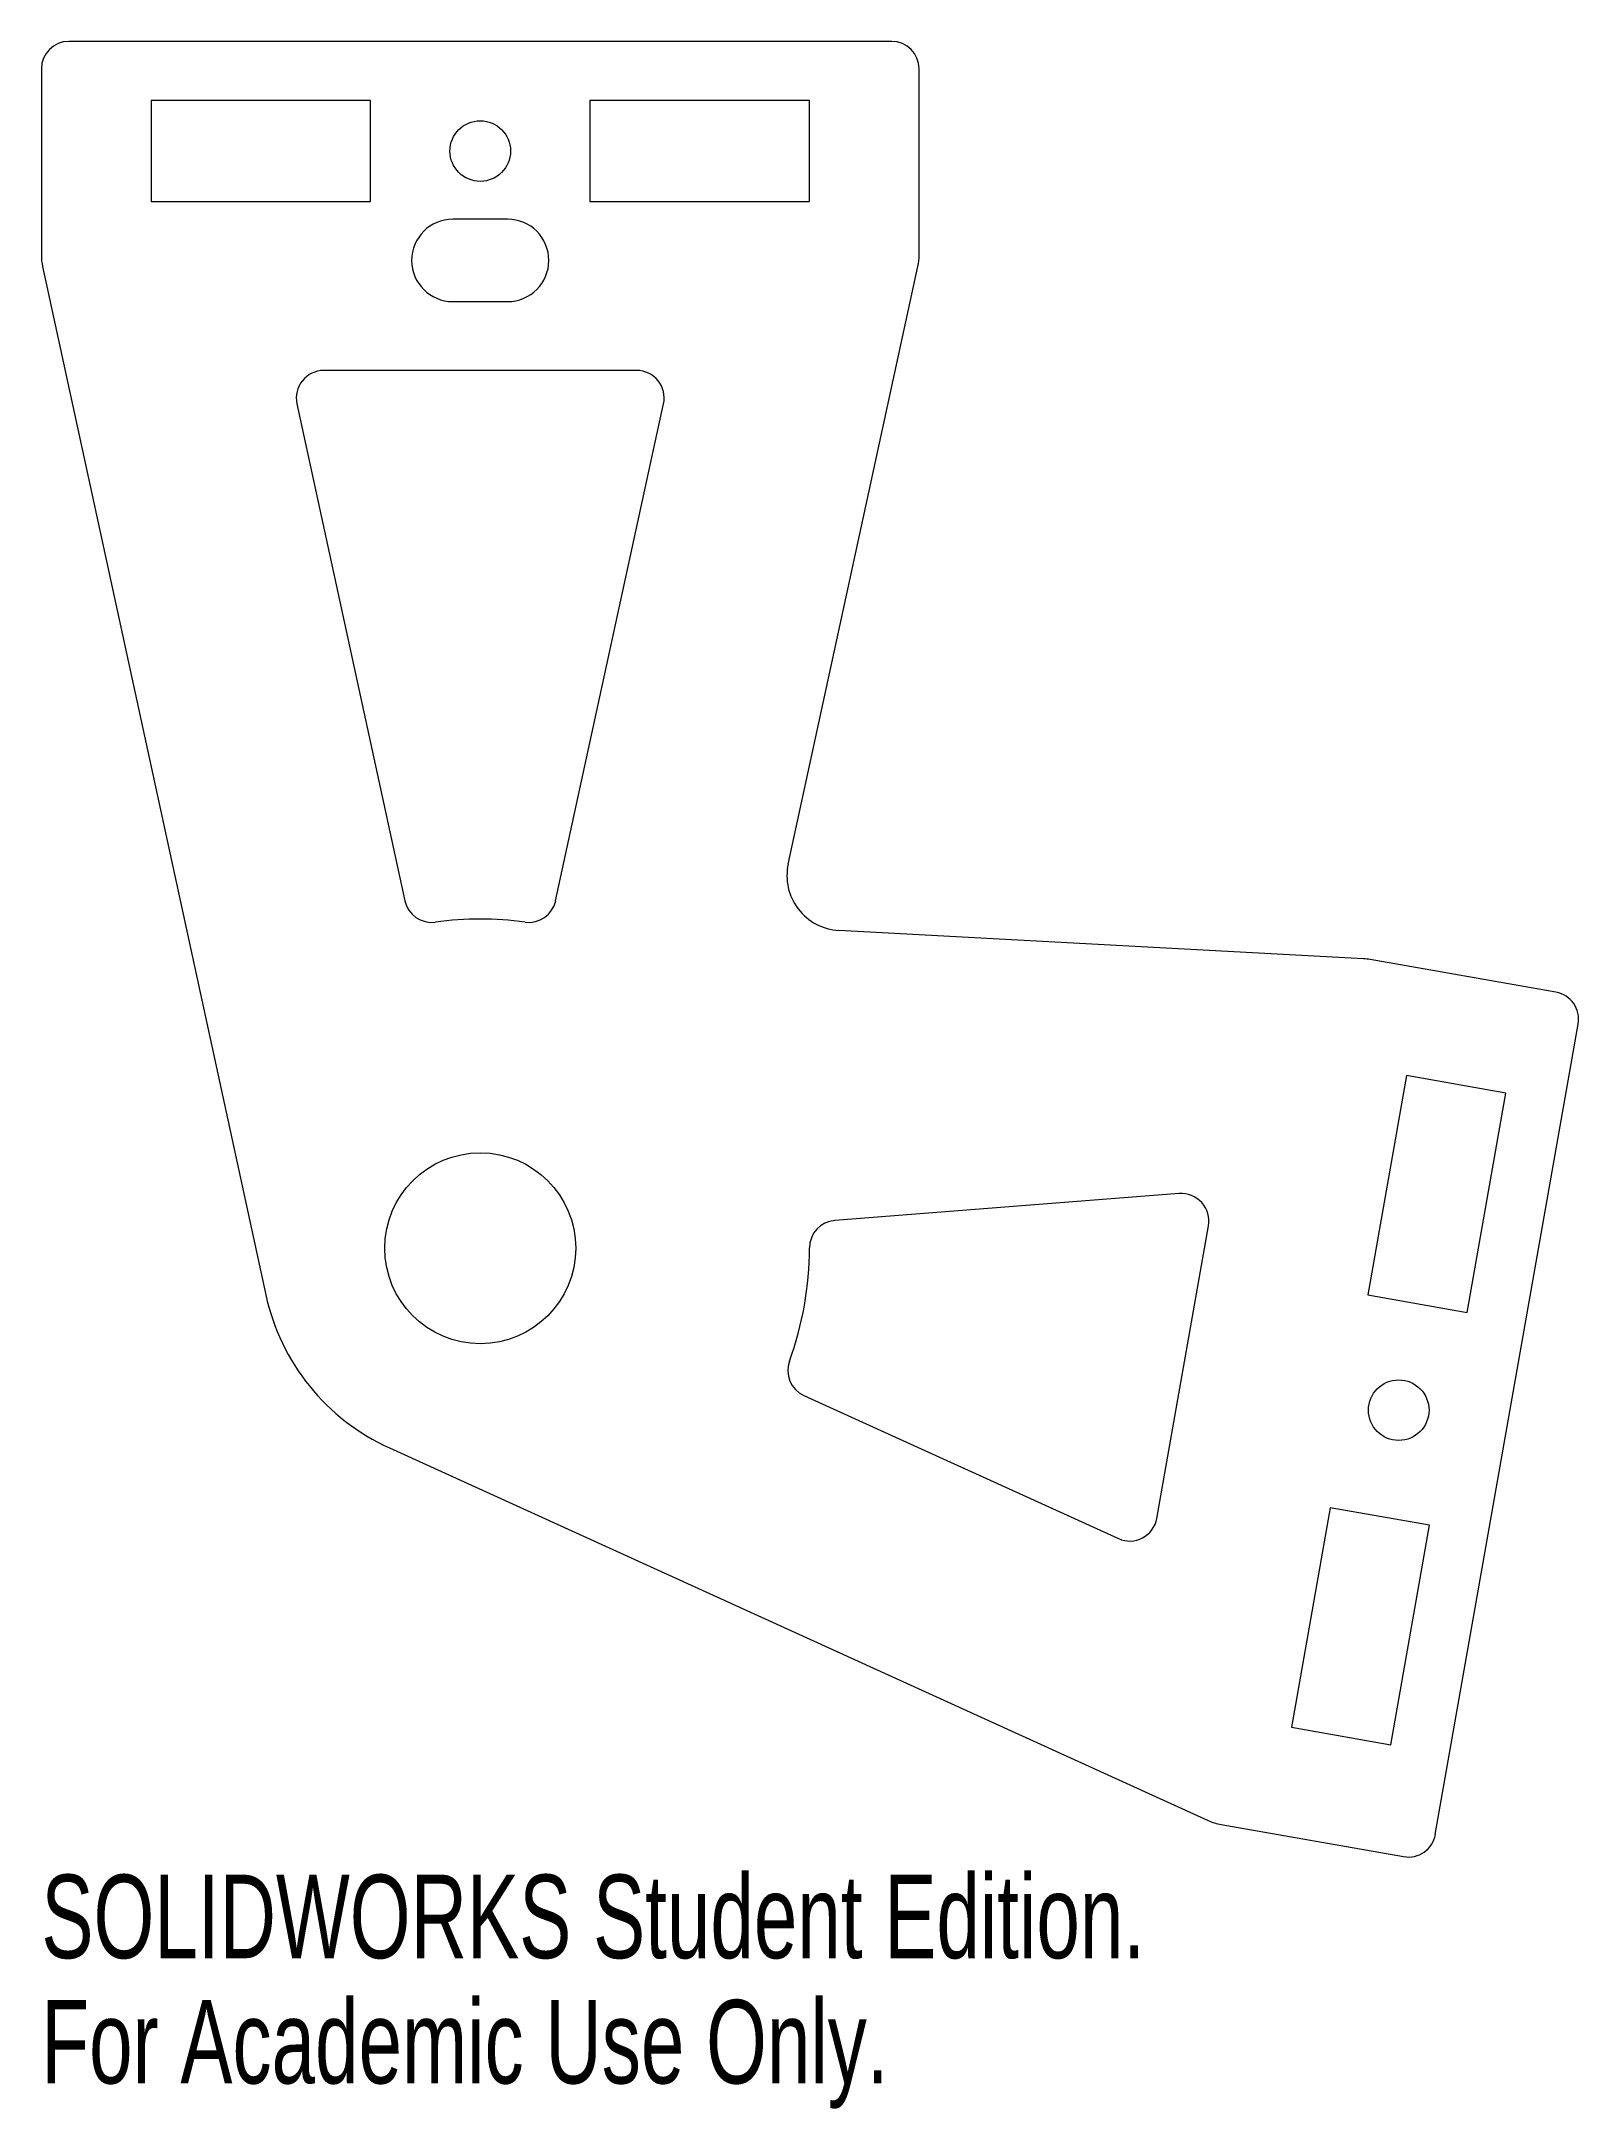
# Model space of a CAD drawing. Header units: inches. Extents: x -1 to 2.5, y -1.96 to 2.75.
import ezdxf

# ---------------------------------------------------------------- set-up
doc = ezdxf.new("R2010")
doc.units = ezdxf.units.IN
doc.header["$MEASUREMENT"] = 0
doc.styles.add('SLDTEXTSTYLE0', font='TXT', dxfattribs={"width": 0.7})

msp = doc.modelspace()

# ---------------------------------------------------------------- linework, layer by layer
at = {"color": 7, "linetype": 'Continuous', "lineweight": 15}
for p, q in [((0.9375, 2.75), (-0.9375, 2.75)), ((-1, 2.6875), (-1, 2.2634)), ((1, 2.2634), (1, 2.6875)), ((-0.75, 2.615), (-0.75, 2.385)), ((-0.25, 2.615), (-0.75, 2.615)), ((-0.25, 2.385), (-0.25, 2.615)), ((0.25, 2.615), (0.25, 2.385)), ((0.75, 2.615), (0.25, 2.615)), ((0.75, 2.385), (0.75, 2.615)), ((-0.75, 2.385), (-0.25, 2.385)), ((0.25, 2.385), (0.75, 2.385)), ((0.0625, 2.3447), (-0.0625, 2.3447)), ((-0.9972, 2.2369), (-0.4886, -0.1061)), ((0.7017, 0.8754), (0.9972, 2.2369)), ((-0.0625, 2.1572), (0.0625, 2.1572)), ((0.3566, 2), (-0.3566, 2)), ((-0.4177, 1.9242), (-0.1718, 0.7917)), ((0.1718, 0.7917), (0.4177, 1.9242)), ((2.0126, 0.6596), (0.8171, 0.7241)), ((2.451, 0.5832), (2.0276, 0.6579)), ((2.1761, -1.3357), (2.5017, 0.5108)), ((2.1104, 0.3934), (2.0222, -0.1066)), ((2.3369, 0.3534), (2.1104, 0.3934)), ((2.2487, -0.1466), (2.3369, 0.3534)), ((1.5927, 0.1243), (0.8076, 0.063)), ((1.5415, -0.6155), (1.6591, 0.0512)), ((2.0222, -0.1066), (2.2487, -0.1466)), ((0.7374, -0.3355), (1.4541, -0.6616)), ((-0.2071, -0.4551), (1.6584, -1.3038)), ((1.9367, -0.5914), (1.8486, -1.0914)), ((2.1632, -0.6314), (1.9367, -0.5914)), ((2.0751, -1.1314), (2.1632, -0.6314)), ((1.8486, -1.0914), (2.0751, -1.1314)), ((1.6885, -1.3132), (2.1037, -1.3864))]:
    msp.add_line(p, q, dxfattribs=at)
for centre, radius in [((0, 2.5), 0.069), ((0, 0), 0.2175), ((2.0927, -0.369), 0.069)]:
    msp.add_circle(centre, radius, dxfattribs=at)
for centre, radius, start, end in [((-0.9375, 2.6875), 0.0625, 90, 180), ((0.9375, 2.6875), 0.0625, 0, 90), ((-0.0625, 2.2509), 0.0938, 90, 270), ((0.0625, 2.2509), 0.0938, 270, 90), ((-0.875, 2.2634), 0.125, 180, 192.246), ((0.875, 2.2634), 0.125, 347.754, 0), ((-0.3566, 1.9375), 0.0625, 90, 192.246), ((0.3566, 1.9375), 0.0625, 347.754, 90), ((0.8238, 0.8489), 0.125, 167.754, 266.9132), ((-0.1108, 0.8049), 0.0625, 192.246, 277.8343), ((0.1108, 0.8049), 0.0625, 262.1657, 347.754), ((0, 0), 0.75, 82.1657, 97.8343), ((2.0059, 0.5348), 0.125, 80, 86.9132), ((2.4402, 0.5217), 0.0625, 350, 80), ((1.5975, 0.062), 0.0625, 350, 94.4635), ((0.8125, 0.0007), 0.0625, 94.4635, 180.0518), ((0, 0), 0.75, 339.9482, 0.0518), ((0, 0), 0.5, 192.246, 245.5365), ((0.7632, -0.2786), 0.0625, 159.9482, 245.5365), ((1.48, -0.6047), 0.0625, 245.5365, 350), ((1.7102, -1.1901), 0.125, 245.5365, 260), ((2.1146, -1.3248), 0.0625, 260, 350)]:
    msp.add_arc(centre, radius, start, end, dxfattribs=at)

# ---------------------------------------------------------------- texts
at = {"color": 7, "linetype": 'Continuous', "char_height": 0.1903, "attachment_point": 1, "style": 'SLDTEXTSTYLE0'}
for s, insert in [('SOLIDWORKS Student Edition.', (-1, -1.4275)), ('For Academic Use Only.', (-1, -1.7129))]:
    msp.add_mtext(s, dxfattribs=dict(at, insert=insert))

doc.saveas('drawing.dxf')
